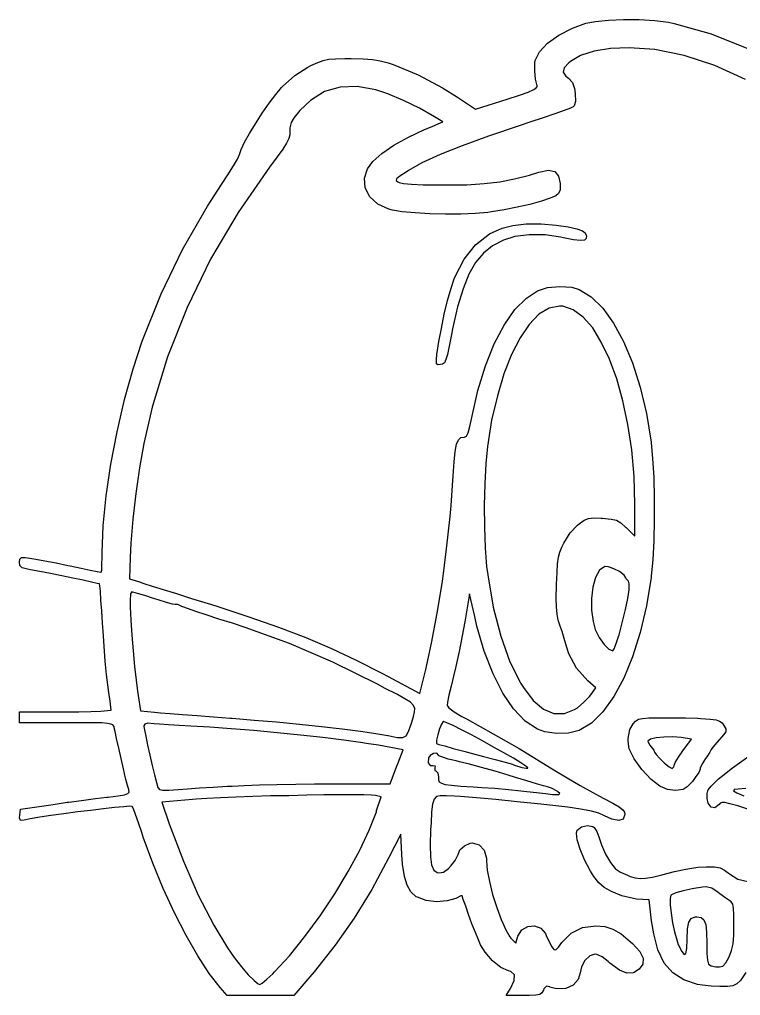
# Model space of a CAD drawing. Extents: x 79.4 to 120.6, y -134.6 to -65.4.
# Drawn here: x 108.302 to 111.055, y -134.365 to -130.637 of the extents above; entities that cross this region are included whole.
import ezdxf

# ---------------------------------------------------------------- set-up
doc = ezdxf.new("R2010")
doc.units = 0
doc.layers.add('BLACK', color=7, linetype='CONTINUOUS')

msp = doc.modelspace()

# ---------------------------------------------------------------- linework, layer by layer
at = {"layer": 'BLACK', "linetype": 'CONTINUOUS'}
for p, q in [((110.414, -130.67), (110.465, -130.651)), ((110.465, -130.651), (110.502, -130.644)), ((110.502, -130.644), (110.552, -130.639)), ((110.552, -130.639), (110.609, -130.637)), ((110.609, -130.637), (110.669, -130.637)), ((110.669, -130.637), (110.728, -130.641)), ((110.728, -130.641), (110.78, -130.647)), ((110.78, -130.647), (110.802, -130.652)), ((110.802, -130.652), (110.944, -130.692)), ((110.319, -130.727), (110.362, -130.697)), ((110.362, -130.697), (110.414, -130.67)), ((110.944, -130.692), (111.086, -130.749)), ((110.288, -130.76), (110.319, -130.727)), ((110.272, -130.794), (110.288, -130.76)), ((110.445, -130.775), (110.406, -130.797)), ((110.497, -130.758), (110.445, -130.775)), ((110.559, -130.748), (110.497, -130.758)), ((110.631, -130.745), (110.559, -130.748)), ((110.729, -130.752), (110.631, -130.745)), ((110.841, -130.775), (110.729, -130.752)), ((110.957, -130.813), (110.841, -130.775)), ((109.403, -130.819), (109.415, -130.813)), ((109.415, -130.813), (109.441, -130.801)), ((109.441, -130.801), (109.462, -130.793)), ((109.462, -130.793), (109.483, -130.789)), ((109.483, -130.789), (109.509, -130.787)), ((109.509, -130.787), (109.545, -130.786)), ((109.545, -130.786), (109.568, -130.786)), ((109.568, -130.786), (109.615, -130.787)), ((109.615, -130.787), (109.65, -130.79)), ((109.65, -130.79), (109.68, -130.795)), ((109.68, -130.795), (109.71, -130.803)), ((109.71, -130.803), (109.729, -130.809)), ((109.729, -130.809), (109.824, -130.848)), ((110.27, -130.803), (110.272, -130.794)), ((110.27, -130.833), (110.27, -130.803)), ((110.4, -130.803), (110.382, -130.822)), ((110.406, -130.797), (110.4, -130.803)), ((111.075, -130.866), (110.957, -130.813)), ((109.307, -130.893), (109.354, -130.851)), ((109.354, -130.851), (109.403, -130.819)), ((109.824, -130.848), (109.918, -130.898)), ((110.273, -130.865), (110.27, -130.833)), ((110.382, -130.822), (110.378, -130.838)), ((110.378, -130.838), (110.389, -130.853)), ((110.279, -130.89), (110.273, -130.865)), ((110.28, -130.891), (110.279, -130.89)), ((110.389, -130.853), (110.399, -130.861)), ((110.399, -130.861), (110.414, -130.878)), ((110.414, -130.878), (110.422, -130.901)), ((109.256, -130.957), (109.281, -130.923)), ((109.281, -130.923), (109.303, -130.897)), ((109.303, -130.897), (109.307, -130.893)), ((109.467, -130.912), (109.413, -130.946)), ((109.526, -130.895), (109.467, -130.912)), ((109.591, -130.893), (109.526, -130.895)), ((109.663, -130.906), (109.591, -130.893)), ((109.709, -130.921), (109.663, -130.906)), ((109.769, -130.946), (109.709, -130.921)), ((109.918, -130.898), (109.975, -130.934)), ((110.164, -130.941), (110.212, -130.926)), ((110.212, -130.926), (110.245, -130.914)), ((110.245, -130.914), (110.266, -130.904)), ((110.266, -130.904), (110.277, -130.897)), ((110.277, -130.897), (110.28, -130.891)), ((110.422, -130.901), (110.424, -130.92)), ((110.424, -130.92), (110.425, -130.95)), ((109.229, -130.995), (109.256, -130.957)), ((109.413, -130.946), (109.372, -130.985)), ((109.83, -130.976), (109.769, -130.946)), ((109.975, -130.934), (110.043, -130.98)), ((110.043, -130.98), (110.164, -130.941)), ((110.425, -130.95), (110.42, -130.967)), ((109.203, -131.035), (109.229, -130.995)), ((109.372, -130.985), (109.351, -131.011)), ((109.887, -131.009), (109.83, -130.976)), ((110.346, -130.997), (110.302, -131.012)), ((110.382, -130.984), (110.346, -130.997)), ((110.406, -130.975), (110.382, -130.984)), ((110.417, -130.97), (110.406, -130.975)), ((110.42, -130.967), (110.417, -130.97)), ((109.18, -131.073), (109.203, -131.035)), ((109.34, -131.031), (109.335, -131.051)), ((109.351, -131.011), (109.34, -131.031)), ((109.871, -131.048), (109.919, -131.028)), ((109.919, -131.028), (109.887, -131.009)), ((110.251, -131.029), (110.21, -131.043)), ((110.302, -131.012), (110.251, -131.029)), ((109.161, -131.106), (109.18, -131.073)), ((109.335, -131.062), (109.334, -131.077)), ((109.335, -131.051), (109.335, -131.062)), ((109.787, -131.086), (109.849, -131.057)), ((109.849, -131.057), (109.871, -131.048)), ((110.21, -131.043), (110.093, -131.082)), ((109.148, -131.133), (109.161, -131.106)), ((109.322, -131.109), (109.308, -131.132)), ((109.33, -131.092), (109.322, -131.109)), ((109.334, -131.077), (109.33, -131.092)), ((109.732, -131.117), (109.787, -131.086)), ((110.093, -131.082), (109.992, -131.119)), ((109.142, -131.152), (109.143, -131.149)), ((109.143, -131.149), (109.148, -131.133)), ((109.308, -131.132), (109.286, -131.162)), ((109.652, -131.179), (109.686, -131.149)), ((109.686, -131.149), (109.732, -131.117)), ((109.992, -131.119), (109.908, -131.153)), ((109.119, -131.196), (109.134, -131.17)), ((109.134, -131.17), (109.142, -131.152)), ((109.286, -131.162), (109.257, -131.201)), ((109.631, -131.207), (109.652, -131.179)), ((109.839, -131.185), (109.787, -131.214)), ((109.908, -131.153), (109.839, -131.185)), ((109.098, -131.23), (109.119, -131.196)), ((109.257, -131.201), (109.137, -131.374)), ((109.619, -131.243), (109.631, -131.207)), ((109.779, -131.22), (109.754, -131.236)), ((109.787, -131.214), (109.779, -131.22)), ((110.25, -131.231), (110.286, -131.22)), ((110.286, -131.22), (110.322, -131.213)), ((110.322, -131.213), (110.346, -131.218)), ((110.346, -131.218), (110.361, -131.235)), ((109.074, -131.267), (109.098, -131.23)), ((109.622, -131.28), (109.619, -131.243)), ((109.742, -131.246), (109.74, -131.252)), ((109.74, -131.252), (109.747, -131.257)), ((109.754, -131.236), (109.742, -131.246)), ((109.747, -131.257), (109.752, -131.26)), ((109.752, -131.26), (109.768, -131.263)), ((110.077, -131.264), (110.136, -131.257)), ((110.136, -131.257), (110.192, -131.246)), ((110.192, -131.246), (110.25, -131.231)), ((110.361, -131.235), (110.367, -131.263)), ((109.02, -131.35), (109.074, -131.267)), ((109.64, -131.314), (109.622, -131.28)), ((109.768, -131.263), (109.799, -131.266)), ((109.799, -131.266), (109.843, -131.268)), ((109.843, -131.268), (109.897, -131.269)), ((109.897, -131.269), (109.931, -131.269)), ((109.931, -131.269), (110.01, -131.268)), ((110.01, -131.268), (110.077, -131.264)), ((110.367, -131.287), (110.36, -131.301)), ((110.367, -131.263), (110.367, -131.287)), ((109.67, -131.342), (109.64, -131.314)), ((110.295, -131.331), (110.251, -131.343)), ((110.329, -131.32), (110.295, -131.331)), ((110.35, -131.31), (110.329, -131.32)), ((110.36, -131.301), (110.35, -131.31)), ((108.925, -131.515), (109.02, -131.35)), ((109.137, -131.374), (109.032, -131.553)), ((109.713, -131.362), (109.67, -131.342)), ((109.726, -131.365), (109.713, -131.362)), ((109.764, -131.371), (109.726, -131.365)), ((109.813, -131.376), (109.764, -131.371)), ((110.091, -131.374), (110.043, -131.378)), ((110.104, -131.372), (110.091, -131.374)), ((110.153, -131.364), (110.104, -131.372)), ((110.203, -131.354), (110.153, -131.364)), ((110.251, -131.343), (110.203, -131.354)), ((109.869, -131.379), (109.813, -131.376)), ((109.929, -131.38), (109.869, -131.379)), ((109.988, -131.38), (109.929, -131.38)), ((110.043, -131.378), (109.988, -131.38)), ((110.097, -131.456), (110.145, -131.434)), ((110.145, -131.434), (110.186, -131.424)), ((110.186, -131.424), (110.237, -131.418)), ((110.237, -131.418), (110.294, -131.418)), ((110.294, -131.418), (110.351, -131.422)), ((110.351, -131.422), (110.397, -131.429)), ((110.397, -131.429), (110.431, -131.437)), ((110.431, -131.437), (110.452, -131.444)), ((110.452, -131.444), (110.462, -131.452)), ((110.044, -131.498), (110.097, -131.456)), ((110.15, -131.48), (110.109, -131.502)), ((110.194, -131.466), (110.15, -131.48)), ((110.249, -131.459), (110.194, -131.466)), ((110.309, -131.46), (110.249, -131.459)), ((110.368, -131.468), (110.309, -131.46)), ((110.379, -131.471), (110.368, -131.468)), ((110.418, -131.478), (110.379, -131.471)), ((110.444, -131.481), (110.418, -131.478)), ((110.46, -131.48), (110.444, -131.481)), ((110.466, -131.474), (110.46, -131.48)), ((110.462, -131.452), (110.466, -131.461)), ((110.466, -131.461), (110.467, -131.463)), ((110.467, -131.463), (110.466, -131.474)), ((108.843, -131.685), (108.925, -131.515)), ((110, -131.553), (110.044, -131.498)), ((110.109, -131.502), (110.074, -131.53)), ((109.032, -131.553), (108.942, -131.737)), ((109.965, -131.621), (110, -131.553)), ((110.074, -131.53), (110.044, -131.565)), ((110.044, -131.565), (110.018, -131.61)), ((109.95, -131.663), (109.962, -131.627)), ((109.962, -131.627), (109.965, -131.621)), ((110.018, -131.61), (109.996, -131.666)), ((109.937, -131.71), (109.95, -131.663)), ((109.996, -131.666), (109.975, -131.735)), ((110.28, -131.674), (110.319, -131.661)), ((110.319, -131.661), (110.366, -131.657)), ((110.366, -131.657), (110.411, -131.66)), ((110.411, -131.66), (110.439, -131.668)), ((110.439, -131.668), (110.485, -131.696)), ((108.771, -131.865), (108.843, -131.685)), ((109.924, -131.763), (109.937, -131.71)), ((110.194, -131.745), (110.238, -131.701)), ((110.238, -131.701), (110.28, -131.674)), ((110.485, -131.696), (110.53, -131.74)), ((108.942, -131.737), (108.867, -131.925)), ((109.975, -131.735), (109.956, -131.818)), ((110.153, -131.804), (110.194, -131.745)), ((110.325, -131.74), (110.286, -131.763)), ((110.364, -131.732), (110.325, -131.74)), ((110.377, -131.732), (110.364, -131.732)), ((110.416, -131.746), (110.377, -131.732)), ((110.455, -131.774), (110.416, -131.746)), ((110.53, -131.74), (110.571, -131.797)), ((109.913, -131.817), (109.924, -131.763)), ((110.286, -131.763), (110.249, -131.802)), ((110.491, -131.815), (110.455, -131.774)), ((109.903, -131.867), (109.913, -131.817)), ((109.956, -131.818), (109.952, -131.84)), ((110.115, -131.876), (110.153, -131.804)), ((110.249, -131.802), (110.214, -131.853)), ((110.524, -131.869), (110.491, -131.815)), ((110.571, -131.797), (110.609, -131.867)), ((109.952, -131.84), (109.943, -131.885)), ((110.214, -131.853), (110.181, -131.916)), ((108.736, -131.971), (108.771, -131.865)), ((109.897, -131.909), (109.903, -131.867)), ((109.943, -131.885), (109.936, -131.916)), ((110.082, -131.96), (110.115, -131.876)), ((110.555, -131.935), (110.524, -131.869)), ((110.609, -131.867), (110.643, -131.949)), ((108.867, -131.925), (108.808, -132.118)), ((109.894, -131.939), (109.896, -131.913)), ((109.896, -131.913), (109.897, -131.909)), ((109.936, -131.916), (109.93, -131.936)), ((110.181, -131.916), (110.152, -131.991)), ((108.703, -132.089), (108.736, -131.971)), ((109.894, -131.952), (109.894, -131.939)), ((109.9, -131.956), (109.894, -131.952)), ((109.91, -131.955), (109.9, -131.956)), ((109.918, -131.953), (109.91, -131.955)), ((109.925, -131.948), (109.918, -131.953)), ((109.93, -131.936), (109.925, -131.948)), ((110.053, -132.054), (110.082, -131.96)), ((110.583, -132.01), (110.555, -131.935)), ((110.643, -131.949), (110.672, -132.041)), ((110.152, -131.991), (110.127, -132.075)), ((110.606, -132.093), (110.583, -132.01)), ((110.672, -132.041), (110.696, -132.142)), ((110.029, -132.157), (110.053, -132.054)), ((110.127, -132.075), (110.105, -132.168)), ((108.675, -132.212), (108.703, -132.089)), ((108.808, -132.118), (108.777, -132.257)), ((110.625, -132.184), (110.606, -132.093)), ((110.022, -132.192), (110.029, -132.157)), ((110.696, -132.142), (110.714, -132.251)), ((110.015, -132.216), (110.022, -132.192)), ((110.105, -132.168), (110.089, -132.268)), ((110.64, -132.281), (110.625, -132.184)), ((108.651, -132.336), (108.675, -132.212)), ((109.988, -132.234), (110.001, -132.232)), ((110.001, -132.232), (110.009, -132.228)), ((110.001, -132.232), (110.001, -132.232)), ((110.009, -132.228), (110.015, -132.216)), ((108.777, -132.257), (108.76, -132.349)), ((109.966, -132.287), (109.971, -132.259)), ((109.971, -132.259), (109.979, -132.243)), ((109.979, -132.243), (109.988, -132.234)), ((110.089, -132.268), (110.083, -132.333)), ((110.714, -132.251), (110.714, -132.254)), ((110.714, -132.254), (110.72, -132.314)), ((109.962, -132.326), (109.966, -132.287)), ((110.649, -132.383), (110.64, -132.281)), ((108.633, -132.457), (108.651, -132.336)), ((109.958, -132.38), (109.962, -132.326)), ((110.083, -132.333), (110.079, -132.41)), ((110.72, -132.314), (110.724, -132.386)), ((108.76, -132.349), (108.746, -132.447)), ((109.956, -132.417), (109.958, -132.38)), ((109.95, -132.493), (109.956, -132.417)), ((110.079, -132.41), (110.077, -132.493)), ((110.652, -132.488), (110.649, -132.383)), ((110.724, -132.386), (110.726, -132.466)), ((108.746, -132.447), (108.735, -132.545)), ((108.622, -132.571), (108.633, -132.457)), ((109.947, -132.535), (109.95, -132.493)), ((110.077, -132.493), (110.078, -132.576)), ((110.652, -132.61), (110.652, -132.488)), ((110.726, -132.466), (110.726, -132.548)), ((108.735, -132.545), (108.727, -132.637)), ((109.933, -132.659), (109.947, -132.535)), ((110.433, -132.568), (110.439, -132.564)), ((110.439, -132.564), (110.458, -132.55)), ((110.458, -132.55), (110.475, -132.543)), ((110.475, -132.543), (110.495, -132.541)), ((110.495, -132.541), (110.524, -132.542)), ((110.524, -132.542), (110.529, -132.542)), ((110.529, -132.542), (110.561, -132.545)), ((110.561, -132.545), (110.582, -132.55)), ((110.582, -132.55), (110.599, -132.56)), ((110.599, -132.56), (110.618, -132.577)), ((110.726, -132.548), (110.724, -132.627)), ((108.618, -132.674), (108.622, -132.571)), ((110.078, -132.576), (110.08, -132.655)), ((110.381, -132.637), (110.405, -132.598)), ((110.405, -132.598), (110.433, -132.568)), ((110.618, -132.577), (110.619, -132.578)), ((110.619, -132.578), (110.652, -132.61)), ((108.727, -132.637), (108.725, -132.692)), ((110.373, -132.652), (110.381, -132.637)), ((110.724, -132.627), (110.721, -132.701)), ((108.618, -132.69), (108.618, -132.674)), ((109.917, -132.784), (109.933, -132.659)), ((110.08, -132.655), (110.086, -132.726)), ((110.36, -132.691), (110.365, -132.671)), ((110.365, -132.671), (110.373, -132.652)), ((108.302, -132.71), (108.303, -132.698)), ((108.303, -132.722), (108.302, -132.71)), ((108.303, -132.698), (108.309, -132.692)), ((108.309, -132.692), (108.324, -132.692)), ((108.324, -132.692), (108.341, -132.695)), ((108.341, -132.695), (108.364, -132.698)), ((108.364, -132.698), (108.399, -132.705)), ((108.399, -132.705), (108.442, -132.713)), ((108.442, -132.713), (108.487, -132.723)), ((108.617, -132.72), (108.618, -132.69)), ((108.725, -132.692), (108.722, -132.773)), ((110.355, -132.749), (110.357, -132.716)), ((110.357, -132.716), (110.36, -132.691)), ((110.721, -132.701), (110.715, -132.762)), ((108.312, -132.731), (108.303, -132.722)), ((108.333, -132.736), (108.312, -132.731)), ((108.344, -132.739), (108.333, -132.736)), ((108.379, -132.745), (108.344, -132.739)), ((108.42, -132.753), (108.379, -132.745)), ((108.464, -132.762), (108.42, -132.753)), ((108.487, -132.723), (108.495, -132.724)), ((108.495, -132.724), (108.537, -132.733)), ((108.537, -132.733), (108.572, -132.74)), ((108.572, -132.74), (108.599, -132.745)), ((108.599, -132.745), (108.613, -132.748)), ((108.613, -132.748), (108.614, -132.748)), ((108.614, -132.748), (108.616, -132.741)), ((108.616, -132.741), (108.617, -132.72)), ((110.086, -132.726), (110.09, -132.758)), ((110.353, -132.795), (110.355, -132.749)), ((110.517, -132.741), (110.502, -132.768)), ((110.537, -132.727), (110.517, -132.741)), ((110.551, -132.728), (110.537, -132.727)), ((110.572, -132.735), (110.551, -132.728)), ((110.594, -132.746), (110.572, -132.735)), ((110.611, -132.759), (110.594, -132.746)), ((108.506, -132.771), (108.464, -132.762)), ((108.545, -132.779), (108.506, -132.771)), ((108.577, -132.786), (108.545, -132.779)), ((108.599, -132.791), (108.577, -132.786)), ((108.608, -132.793), (108.599, -132.791)), ((108.722, -132.773), (108.76, -132.785)), ((108.76, -132.785), (108.777, -132.791)), ((108.777, -132.791), (108.808, -132.801)), ((109.897, -132.905), (109.917, -132.784)), ((110.09, -132.758), (110.111, -132.882)), ((110.502, -132.768), (110.491, -132.805)), ((110.618, -132.77), (110.611, -132.759)), ((110.619, -132.774), (110.618, -132.77)), ((110.628, -132.783), (110.619, -132.774)), ((110.631, -132.792), (110.628, -132.783)), ((110.714, -132.768), (110.696, -132.877)), ((110.715, -132.762), (110.714, -132.768)), ((108.609, -132.8), (108.608, -132.793)), ((108.611, -132.821), (108.609, -132.8)), ((108.613, -132.854), (108.611, -132.821)), ((108.731, -132.823), (108.726, -132.831)), ((108.735, -132.824), (108.731, -132.823)), ((108.753, -132.829), (108.735, -132.824)), ((108.808, -132.801), (108.85, -132.814)), ((108.85, -132.814), (108.901, -132.83)), ((110.352, -132.846), (110.353, -132.799)), ((110.353, -132.799), (110.353, -132.795)), ((110.491, -132.805), (110.486, -132.848)), ((110.625, -132.848), (110.63, -132.815)), ((110.63, -132.815), (110.631, -132.792)), ((108.613, -132.856), (108.613, -132.854)), ((108.616, -132.896), (108.613, -132.856)), ((108.726, -132.831), (108.724, -132.856)), ((108.724, -132.856), (108.724, -132.88)), ((108.781, -132.837), (108.753, -132.829)), ((108.814, -132.848), (108.781, -132.837)), ((108.832, -132.854), (108.814, -132.848)), ((108.863, -132.864), (108.832, -132.854)), ((108.886, -132.87), (108.863, -132.864)), ((108.901, -132.83), (108.959, -132.848)), ((108.959, -132.848), (109.022, -132.868)), ((110.021, -132.831), (110.003, -132.938)), ((110.041, -132.917), (110.021, -132.831)), ((110.352, -132.848), (110.352, -132.846)), ((110.353, -132.881), (110.352, -132.848)), ((110.486, -132.848), (110.486, -132.893)), ((110.616, -132.89), (110.625, -132.848)), ((108.619, -132.943), (108.616, -132.896)), ((108.724, -132.88), (108.727, -132.931)), ((108.897, -132.872), (108.886, -132.87)), ((108.906, -132.872), (108.897, -132.872)), ((108.922, -132.879), (108.906, -132.872)), ((108.926, -132.88), (108.922, -132.879)), ((108.944, -132.887), (108.926, -132.88)), ((108.975, -132.898), (108.944, -132.887)), ((109.015, -132.911), (108.975, -132.898)), ((109.022, -132.868), (109.052, -132.877)), ((109.052, -132.877), (109.178, -132.918)), ((110.111, -132.882), (110.14, -132.993)), ((110.355, -132.908), (110.353, -132.881)), ((110.486, -132.893), (110.493, -132.937)), ((110.605, -132.937), (110.616, -132.89)), ((110.696, -132.877), (110.672, -132.978)), ((108.727, -132.931), (108.731, -132.989)), ((109.063, -132.927), (109.015, -132.911)), ((109.115, -132.943), (109.063, -132.927)), ((109.178, -132.918), (109.291, -132.958)), ((109.876, -133.019), (109.897, -132.905)), ((110.003, -132.938), (109.993, -132.991)), ((110.049, -132.954), (110.041, -132.917)), ((110.359, -132.931), (110.355, -132.908)), ((110.367, -132.954), (110.359, -132.931)), ((110.493, -132.937), (110.501, -132.967)), ((110.592, -132.988), (110.605, -132.937)), ((108.621, -132.973), (108.619, -132.943)), ((108.625, -133.031), (108.621, -132.973)), ((109.164, -132.959), (109.115, -132.943)), ((109.333, -133.02), (109.164, -132.959)), ((109.291, -132.958), (109.395, -132.998)), ((110.077, -133.05), (110.049, -132.954)), ((110.374, -132.975), (110.367, -132.954)), ((110.385, -133.01), (110.374, -132.975)), ((110.501, -132.967), (110.516, -132.998)), ((108.731, -132.989), (108.736, -133.049)), ((109.395, -132.998), (109.493, -133.039)), ((109.993, -132.991), (109.981, -133.051)), ((110.14, -132.993), (110.175, -133.09)), ((110.393, -133.039), (110.385, -133.01)), ((110.516, -132.998), (110.535, -133.024)), ((110.581, -133.021), (110.59, -132.994)), ((110.59, -132.994), (110.592, -132.988)), ((110.672, -132.978), (110.643, -133.071)), ((108.629, -133.088), (108.625, -133.031)), ((108.736, -133.049), (108.741, -133.108)), ((109.499, -133.092), (109.333, -133.02)), ((109.493, -133.039), (109.588, -133.084)), ((109.854, -133.12), (109.876, -133.019)), ((109.981, -133.051), (109.968, -133.108)), ((110.111, -133.136), (110.077, -133.05)), ((110.4, -133.06), (110.393, -133.039)), ((110.535, -133.024), (110.553, -133.042)), ((110.553, -133.042), (110.568, -133.048)), ((110.568, -133.048), (110.573, -133.041)), ((110.573, -133.041), (110.581, -133.021)), ((108.634, -133.139), (108.629, -133.088)), ((109.588, -133.084), (109.686, -133.134)), ((110.429, -133.115), (110.4, -133.06)), ((110.643, -133.071), (110.61, -133.153)), ((108.741, -133.108), (108.747, -133.16)), ((109.669, -133.176), (109.499, -133.092)), ((109.831, -133.212), (109.854, -133.12)), ((109.968, -133.108), (109.96, -133.145)), ((110.175, -133.09), (110.217, -133.173)), ((110.472, -133.163), (110.429, -133.115)), ((108.639, -133.179), (108.634, -133.139)), ((108.747, -133.16), (108.752, -133.202)), ((109.686, -133.134), (109.71, -133.147)), ((109.71, -133.147), (109.831, -133.212)), ((109.96, -133.145), (109.95, -133.184)), ((110.148, -133.21), (110.111, -133.136)), ((110.503, -133.19), (110.472, -133.163)), ((110.61, -133.153), (110.572, -133.223)), ((108.643, -133.208), (108.639, -133.179)), ((109.699, -133.192), (109.669, -133.176)), ((109.743, -133.214), (109.699, -133.192)), ((109.95, -133.184), (109.942, -133.218)), ((110.217, -133.173), (110.227, -133.189)), ((110.227, -133.189), (110.264, -133.238)), ((110.484, -133.216), (110.503, -133.19)), ((108.648, -133.241), (108.643, -133.208)), ((108.752, -133.202), (108.755, -133.219)), ((108.755, -133.219), (108.764, -133.278)), ((109.774, -133.232), (109.743, -133.214)), ((109.795, -133.245), (109.774, -133.232)), ((109.942, -133.218), (109.937, -133.244)), ((110.189, -133.27), (110.148, -133.21)), ((110.264, -133.238), (110.303, -133.271)), ((110.457, -133.245), (110.479, -133.223)), ((110.479, -133.223), (110.484, -133.216)), ((110.572, -133.223), (110.53, -133.281)), ((108.638, -133.277), (108.651, -133.275)), ((108.651, -133.264), (108.648, -133.241)), ((108.652, -133.275), (108.651, -133.264)), ((108.651, -133.275), (108.652, -133.275)), ((109.807, -133.257), (109.795, -133.245)), ((109.812, -133.269), (109.807, -133.257)), ((109.811, -133.282), (109.812, -133.269)), ((109.937, -133.244), (109.935, -133.257)), ((109.935, -133.257), (109.935, -133.257)), ((109.935, -133.257), (109.942, -133.266)), ((109.942, -133.266), (109.962, -133.281)), ((110.233, -133.317), (110.189, -133.27)), ((110.303, -133.271), (110.343, -133.288)), ((110.383, -133.288), (110.422, -133.273)), ((110.422, -133.273), (110.433, -133.266)), ((110.433, -133.266), (110.457, -133.245)), ((108.302, -133.323), (108.302, -133.282)), ((108.302, -133.282), (108.477, -133.282)), ((108.477, -133.282), (108.529, -133.281)), ((108.529, -133.281), (108.574, -133.28)), ((108.574, -133.28), (108.612, -133.279)), ((108.612, -133.279), (108.638, -133.277)), ((108.764, -133.278), (108.818, -133.283)), ((108.818, -133.283), (108.841, -133.285)), ((108.841, -133.285), (108.877, -133.288)), ((108.877, -133.288), (108.925, -133.292)), ((108.925, -133.292), (108.981, -133.296)), ((108.981, -133.296), (109.043, -133.301)), ((109.043, -133.301), (109.107, -133.306)), ((109.107, -133.306), (109.114, -133.306)), ((109.114, -133.306), (109.198, -133.313)), ((109.198, -133.313), (109.284, -133.32)), ((109.8, -133.321), (109.807, -133.299)), ((109.807, -133.299), (109.811, -133.282)), ((109.962, -133.281), (109.991, -133.299)), ((109.991, -133.299), (110.012, -133.31)), ((110.012, -133.31), (110.21, -133.422)), ((110.343, -133.288), (110.383, -133.288)), ((110.53, -133.281), (110.486, -133.325)), ((110.655, -133.317), (110.666, -133.31)), ((110.666, -133.31), (110.681, -133.307)), ((110.681, -133.307), (110.705, -133.305)), ((110.705, -133.305), (110.741, -133.304)), ((110.741, -133.304), (110.748, -133.304)), ((110.748, -133.304), (110.795, -133.304)), ((110.795, -133.304), (110.846, -133.305)), ((110.846, -133.305), (110.893, -133.306)), ((110.893, -133.306), (110.904, -133.307)), ((110.904, -133.307), (110.94, -133.309)), ((110.94, -133.309), (110.963, -133.312)), ((110.963, -133.312), (110.976, -133.317)), ((108.482, -133.323), (108.302, -133.323)), ((108.541, -133.323), (108.482, -133.323)), ((108.585, -133.324), (108.541, -133.323)), ((108.616, -133.324), (108.585, -133.324)), ((108.638, -133.326), (108.616, -133.324)), ((108.651, -133.328), (108.638, -133.326)), ((108.659, -133.331), (108.651, -133.328)), ((108.662, -133.336), (108.659, -133.331)), ((108.663, -133.338), (108.662, -133.336)), ((108.664, -133.342), (108.663, -133.338)), ((108.667, -133.357), (108.664, -133.342)), ((108.78, -133.328), (108.777, -133.335)), ((108.777, -133.335), (108.777, -133.338)), ((108.777, -133.338), (108.779, -133.35)), ((108.779, -133.35), (108.784, -133.375)), ((108.792, -133.325), (108.78, -133.328)), ((108.816, -133.327), (108.792, -133.325)), ((108.836, -133.329), (108.816, -133.327)), ((108.871, -133.331), (108.836, -133.329)), ((108.912, -133.334), (108.871, -133.331)), ((108.956, -133.336), (108.912, -133.334)), ((109.029, -133.34), (108.956, -133.336)), ((109.11, -133.346), (109.029, -133.34)), ((109.197, -133.353), (109.11, -133.346)), ((109.284, -133.32), (109.371, -133.328)), ((109.371, -133.328), (109.455, -133.337)), ((109.455, -133.337), (109.534, -133.346)), ((109.534, -133.346), (109.604, -133.356)), ((109.788, -133.357), (109.798, -133.328)), ((109.798, -133.328), (109.8, -133.321)), ((109.906, -133.347), (109.899, -133.37)), ((109.913, -133.328), (109.906, -133.347)), ((109.92, -133.318), (109.913, -133.328)), ((109.921, -133.318), (109.92, -133.318)), ((109.934, -133.323), (109.921, -133.318)), ((109.958, -133.334), (109.934, -133.323)), ((109.99, -133.35), (109.958, -133.334)), ((110.028, -133.37), (109.99, -133.35)), ((110.28, -133.348), (110.233, -133.317)), ((110.308, -133.358), (110.28, -133.348)), ((110.486, -133.325), (110.44, -133.353)), ((110.626, -133.384), (110.633, -133.349)), ((110.633, -133.349), (110.646, -133.327)), ((110.646, -133.327), (110.655, -133.317)), ((110.976, -133.317), (110.985, -133.324)), ((110.985, -133.324), (110.992, -133.334)), ((110.992, -133.334), (110.999, -133.347)), ((110.999, -133.347), (110.999, -133.358)), ((108.673, -133.384), (108.667, -133.357)), ((108.681, -133.42), (108.673, -133.384)), ((108.784, -133.375), (108.791, -133.409)), ((109.286, -133.362), (109.197, -133.353)), ((109.375, -133.371), (109.286, -133.362)), ((109.461, -133.38), (109.375, -133.371)), ((109.541, -133.39), (109.461, -133.38)), ((109.604, -133.356), (109.663, -133.364)), ((109.663, -133.364), (109.709, -133.372)), ((109.709, -133.372), (109.71, -133.372)), ((109.71, -133.372), (109.744, -133.379)), ((109.744, -133.379), (109.766, -133.38)), ((109.766, -133.38), (109.779, -133.373)), ((109.779, -133.373), (109.788, -133.357)), ((109.899, -133.37), (109.895, -133.39)), ((110.07, -133.392), (110.028, -133.37)), ((110.353, -133.364), (110.308, -133.358)), ((110.399, -133.363), (110.353, -133.364)), ((110.439, -133.353), (110.399, -133.363)), ((110.44, -133.353), (110.439, -133.353)), ((110.627, -133.394), (110.626, -133.384)), ((110.712, -133.386), (110.702, -133.393)), ((110.734, -133.381), (110.712, -133.386)), ((110.763, -133.378), (110.734, -133.381)), ((110.796, -133.377), (110.763, -133.378)), ((110.829, -133.38), (110.796, -133.377)), ((110.869, -133.386), (110.829, -133.38)), ((110.835, -133.431), (110.869, -133.386)), ((110.991, -133.37), (110.974, -133.388)), ((110.999, -133.358), (110.991, -133.37)), ((108.69, -133.46), (108.681, -133.42)), ((108.791, -133.409), (108.8, -133.447)), ((109.613, -133.4), (109.541, -133.39)), ((109.626, -133.402), (109.613, -133.4)), ((109.673, -133.409), (109.626, -133.402)), ((109.72, -133.418), (109.673, -133.409)), ((109.767, -133.427), (109.72, -133.418)), ((109.895, -133.39), (109.894, -133.402)), ((109.894, -133.402), (109.895, -133.402)), ((109.895, -133.402), (109.903, -133.406)), ((109.903, -133.406), (109.926, -133.412)), ((109.926, -133.412), (109.958, -133.421)), ((109.958, -133.421), (109.999, -133.432)), ((110.112, -133.416), (110.07, -133.392)), ((110.152, -133.438), (110.112, -133.416)), ((110.21, -133.422), (110.347, -133.506)), ((110.631, -133.423), (110.627, -133.394)), ((110.649, -133.461), (110.631, -133.423)), ((110.702, -133.393), (110.702, -133.394)), ((110.702, -133.394), (110.708, -133.408)), ((110.708, -133.408), (110.714, -133.415)), ((110.714, -133.415), (110.725, -133.428)), ((110.946, -133.421), (110.943, -133.426)), ((110.957, -133.407), (110.946, -133.421)), ((110.974, -133.388), (110.957, -133.407)), ((108.699, -133.499), (108.69, -133.46)), ((108.8, -133.447), (108.809, -133.486)), ((109.748, -133.476), (109.767, -133.427)), ((109.864, -133.457), (109.863, -133.476)), ((109.87, -133.448), (109.864, -133.457)), ((109.883, -133.441), (109.87, -133.448)), ((109.896, -133.44), (109.883, -133.441)), ((109.902, -133.447), (109.896, -133.44)), ((109.903, -133.449), (109.902, -133.447)), ((109.915, -133.454), (109.903, -133.449)), ((109.939, -133.462), (109.915, -133.454)), ((109.97, -133.469), (109.939, -133.462)), ((109.999, -133.432), (110.027, -133.439)), ((110.027, -133.439), (110.074, -133.452)), ((110.074, -133.452), (110.119, -133.464)), ((110.188, -133.459), (110.152, -133.438)), ((110.217, -133.476), (110.188, -133.459)), ((110.679, -133.502), (110.649, -133.461)), ((110.725, -133.428), (110.727, -133.435)), ((110.727, -133.435), (110.733, -133.445)), ((110.733, -133.445), (110.747, -133.46)), ((110.747, -133.46), (110.765, -133.477)), ((110.806, -133.475), (110.819, -133.455)), ((110.819, -133.455), (110.835, -133.431)), ((110.922, -133.46), (110.909, -133.48)), ((110.927, -133.454), (110.922, -133.46)), ((110.939, -133.436), (110.927, -133.454)), ((110.943, -133.426), (110.939, -133.436)), ((111.025, -133.495), (111.087, -133.451)), ((108.707, -133.535), (108.699, -133.499)), ((108.809, -133.486), (108.818, -133.522)), ((109.717, -133.557), (109.742, -133.492)), ((109.742, -133.492), (109.748, -133.476)), ((109.863, -133.476), (109.87, -133.487)), ((109.87, -133.487), (109.881, -133.487)), ((109.881, -133.487), (109.889, -133.488)), ((109.889, -133.488), (109.888, -133.495)), ((109.888, -133.495), (109.888, -133.505)), ((109.982, -133.472), (109.97, -133.469)), ((110.02, -133.481), (109.982, -133.472)), ((110.067, -133.494), (110.02, -133.481)), ((110.118, -133.508), (110.067, -133.494)), ((110.119, -133.464), (110.157, -133.474)), ((110.157, -133.474), (110.185, -133.482)), ((110.185, -133.482), (110.193, -133.485)), ((110.193, -133.485), (110.221, -133.494)), ((110.236, -133.489), (110.217, -133.476)), ((110.221, -133.494), (110.237, -133.497)), ((110.243, -133.495), (110.236, -133.489)), ((110.237, -133.497), (110.243, -133.497)), ((110.243, -133.497), (110.243, -133.495)), ((110.765, -133.477), (110.783, -133.491)), ((110.783, -133.491), (110.795, -133.498)), ((110.795, -133.498), (110.801, -133.492)), ((110.795, -133.498), (110.795, -133.498)), ((110.801, -133.492), (110.802, -133.487)), ((110.802, -133.487), (110.806, -133.475)), ((110.909, -133.48), (110.902, -133.497)), ((110.902, -133.497), (110.902, -133.5)), ((110.988, -133.525), (111.025, -133.495)), ((108.714, -133.563), (108.707, -133.535)), ((108.818, -133.522), (108.825, -133.552)), ((109.888, -133.505), (109.892, -133.507)), ((109.892, -133.507), (109.899, -133.514)), ((109.899, -133.514), (109.902, -133.531)), ((109.902, -133.531), (109.902, -133.541)), ((110.168, -133.523), (110.118, -133.508)), ((110.196, -133.532), (110.168, -133.523)), ((110.239, -133.545), (110.196, -133.532)), ((110.347, -133.506), (110.393, -133.534)), ((110.393, -133.534), (110.443, -133.563)), ((110.714, -133.54), (110.679, -133.502)), ((110.883, -133.532), (110.872, -133.547)), ((110.897, -133.513), (110.883, -133.532)), ((110.902, -133.5), (110.897, -133.513)), ((110.972, -133.538), (110.988, -133.525)), ((108.719, -133.578), (108.714, -133.563)), ((108.825, -133.552), (108.83, -133.57)), ((108.83, -133.57), (108.831, -133.572)), ((108.831, -133.572), (108.836, -133.578)), ((108.943, -133.576), (108.989, -133.572)), ((108.989, -133.572), (109.042, -133.569)), ((109.042, -133.569), (109.096, -133.566)), ((109.096, -133.566), (109.114, -133.565)), ((109.114, -133.565), (109.16, -133.563)), ((109.16, -133.563), (109.218, -133.561)), ((109.218, -133.561), (109.285, -133.559)), ((109.285, -133.559), (109.357, -133.558)), ((109.357, -133.558), (109.429, -133.557)), ((109.429, -133.557), (109.482, -133.557)), ((109.482, -133.557), (109.717, -133.557)), ((109.902, -133.541), (109.905, -133.549)), ((109.905, -133.549), (109.913, -133.554)), ((109.913, -133.554), (109.928, -133.559)), ((109.928, -133.559), (109.952, -133.562)), ((109.952, -133.562), (109.987, -133.565)), ((109.987, -133.565), (110.035, -133.568)), ((110.035, -133.568), (110.068, -133.57)), ((110.068, -133.57), (110.117, -133.573)), ((110.117, -133.573), (110.169, -133.578)), ((110.276, -133.556), (110.239, -133.545)), ((110.303, -133.564), (110.276, -133.556)), ((110.318, -133.568), (110.303, -133.564)), ((110.334, -133.573), (110.318, -133.568)), ((110.356, -133.585), (110.334, -133.573)), ((110.443, -133.563), (110.491, -133.59)), ((110.747, -133.566), (110.714, -133.54)), ((110.75, -133.567), (110.747, -133.566)), ((110.777, -133.578), (110.75, -133.567)), ((110.852, -133.568), (110.836, -133.578)), ((110.872, -133.547), (110.852, -133.568)), ((110.932, -133.58), (110.943, -133.566)), ((110.943, -133.566), (110.963, -133.546)), ((110.963, -133.546), (110.972, -133.538)), ((108.592, -133.613), (108.635, -133.607)), ((108.635, -133.607), (108.641, -133.607)), ((108.641, -133.607), (108.679, -133.602)), ((108.679, -133.602), (108.703, -133.598)), ((108.703, -133.598), (108.716, -133.594)), ((108.716, -133.594), (108.721, -133.589)), ((108.72, -133.582), (108.719, -133.578)), ((108.721, -133.589), (108.72, -133.582)), ((108.836, -133.578), (108.849, -133.581)), ((108.849, -133.581), (108.872, -133.581)), ((108.872, -133.581), (108.908, -133.578)), ((108.908, -133.578), (108.943, -133.576)), ((109.069, -133.61), (109.018, -133.612)), ((109.128, -133.607), (109.069, -133.61)), ((109.193, -133.605), (109.128, -133.607)), ((109.261, -133.603), (109.193, -133.605)), ((109.33, -133.602), (109.261, -133.603)), ((109.399, -133.6), (109.33, -133.602)), ((109.464, -133.599), (109.399, -133.6)), ((109.523, -133.599), (109.464, -133.599)), ((109.575, -133.598), (109.523, -133.599)), ((109.617, -133.599), (109.575, -133.598)), ((109.646, -133.6), (109.617, -133.599)), ((109.662, -133.601), (109.646, -133.6)), ((109.683, -133.606), (109.662, -133.601)), ((109.666, -133.659), (109.683, -133.606)), ((109.894, -133.605), (109.885, -133.615)), ((109.909, -133.602), (109.894, -133.605)), ((109.932, -133.602), (109.909, -133.602)), ((109.963, -133.604), (109.932, -133.602)), ((109.986, -133.605), (109.963, -133.604)), ((110.047, -133.61), (109.986, -133.605)), ((110.121, -133.616), (110.047, -133.61)), ((110.169, -133.578), (110.216, -133.583)), ((110.216, -133.583), (110.239, -133.586)), ((110.239, -133.586), (110.277, -133.59)), ((110.277, -133.59), (110.311, -133.594)), ((110.311, -133.594), (110.337, -133.597)), ((110.337, -133.597), (110.343, -133.597)), ((110.343, -133.597), (110.362, -133.597)), ((110.358, -133.587), (110.356, -133.585)), ((110.366, -133.594), (110.358, -133.587)), ((110.362, -133.597), (110.366, -133.594)), ((110.491, -133.59), (110.531, -133.611)), ((110.531, -133.611), (110.568, -133.63)), ((110.807, -133.582), (110.777, -133.578)), ((110.817, -133.581), (110.807, -133.582)), ((110.836, -133.578), (110.817, -133.581)), ((110.928, -133.594), (110.931, -133.583)), ((110.928, -133.612), (110.928, -133.594)), ((110.931, -133.583), (110.932, -133.58)), ((111.031, -133.579), (111.029, -133.583)), ((111.029, -133.583), (111.042, -133.591)), ((111.032, -133.578), (111.031, -133.579)), ((111.047, -133.577), (111.032, -133.578)), ((111.042, -133.591), (111.068, -133.602)), ((111.076, -133.575), (111.047, -133.577)), ((108.306, -133.653), (108.431, -133.635)), ((108.431, -133.635), (108.484, -133.627)), ((108.484, -133.627), (108.49, -133.626)), ((108.49, -133.626), (108.539, -133.62)), ((108.539, -133.62), (108.592, -133.613)), ((108.665, -133.647), (108.623, -133.652)), ((108.7, -133.644), (108.665, -133.647)), ((108.723, -133.642), (108.7, -133.644)), ((108.732, -133.643), (108.723, -133.642)), ((108.737, -133.652), (108.732, -133.643)), ((108.732, -133.643), (108.732, -133.643)), ((108.963, -133.616), (108.845, -133.626)), ((108.845, -133.626), (108.874, -133.709)), ((108.977, -133.615), (108.963, -133.616)), ((109.018, -133.612), (108.977, -133.615)), ((109.879, -133.634), (109.876, -133.664)), ((109.885, -133.615), (109.879, -133.634)), ((110.203, -133.625), (110.121, -133.616)), ((110.293, -133.634), (110.203, -133.625)), ((110.385, -133.645), (110.293, -133.634)), ((110.405, -133.647), (110.385, -133.645)), ((110.452, -133.654), (110.405, -133.647)), ((110.568, -133.63), (110.592, -133.645)), ((110.592, -133.645), (110.606, -133.656)), ((110.932, -133.63), (110.928, -133.612)), ((110.943, -133.646), (110.932, -133.63)), ((110.958, -133.648), (110.943, -133.646)), ((110.974, -133.636), (110.958, -133.648)), ((110.978, -133.631), (110.974, -133.636)), ((110.985, -133.628), (110.978, -133.631)), ((110.996, -133.628), (110.985, -133.628)), ((111.015, -133.633), (110.996, -133.628)), ((111.045, -133.641), (111.015, -133.633)), ((111.087, -133.655), (111.045, -133.641)), ((108.302, -133.687), (108.303, -133.676)), ((108.303, -133.676), (108.306, -133.653)), ((108.379, -133.684), (108.343, -133.69)), ((108.422, -133.678), (108.379, -133.684)), ((108.471, -133.671), (108.422, -133.678)), ((108.523, -133.664), (108.471, -133.671)), ((108.574, -133.658), (108.523, -133.664)), ((108.623, -133.652), (108.574, -133.658)), ((108.745, -133.674), (108.737, -133.652)), ((108.756, -133.705), (108.745, -133.674)), ((109.638, -133.733), (109.665, -133.663)), ((109.665, -133.663), (109.666, -133.659)), ((109.876, -133.664), (109.874, -133.706)), ((110.487, -133.661), (110.452, -133.654)), ((110.514, -133.669), (110.487, -133.661)), ((110.536, -133.679), (110.514, -133.669)), ((110.564, -133.692), (110.536, -133.679)), ((110.606, -133.656), (110.613, -133.665)), ((110.614, -133.674), (110.608, -133.691)), ((110.613, -133.665), (110.614, -133.674)), ((108.306, -133.696), (108.302, -133.687)), ((108.32, -133.695), (108.306, -133.696)), ((108.343, -133.69), (108.32, -133.695)), ((108.769, -133.743), (108.756, -133.705)), ((108.874, -133.709), (108.928, -133.852)), ((109.874, -133.706), (109.872, -133.732)), ((110.432, -133.733), (110.448, -133.721)), ((110.448, -133.721), (110.471, -133.716)), ((110.471, -133.716), (110.492, -133.72)), ((110.492, -133.72), (110.497, -133.723)), ((110.497, -133.723), (110.507, -133.738)), ((110.591, -133.697), (110.564, -133.692)), ((110.608, -133.691), (110.591, -133.697)), ((108.774, -133.76), (108.769, -133.743)), ((108.811, -133.859), (108.774, -133.76)), ((109.602, -133.81), (109.638, -133.733)), ((109.758, -133.749), (109.713, -133.838)), ((109.762, -133.826), (109.758, -133.749)), ((109.872, -133.732), (109.87, -133.791)), ((110.429, -133.745), (110.432, -133.733)), ((110.432, -133.771), (110.429, -133.745)), ((110.507, -133.738), (110.515, -133.759)), ((110.515, -133.759), (110.525, -133.79)), ((109.87, -133.791), (109.871, -133.835)), ((109.984, -133.809), (110.001, -133.793)), ((110.001, -133.793), (110.023, -133.783)), ((110.023, -133.783), (110.031, -133.782)), ((110.031, -133.782), (110.057, -133.789)), ((110.057, -133.789), (110.076, -133.81)), ((110.443, -133.806), (110.432, -133.771)), ((110.525, -133.79), (110.54, -133.825)), ((109.557, -133.892), (109.602, -133.81)), ((109.765, -133.863), (109.762, -133.826)), ((109.871, -133.835), (109.876, -133.866)), ((109.966, -133.849), (109.975, -133.832)), ((109.975, -133.832), (109.977, -133.827)), ((109.977, -133.827), (109.984, -133.809)), ((110.076, -133.81), (110.085, -133.841)), ((110.46, -133.847), (110.443, -133.806)), ((110.54, -133.825), (110.559, -133.857)), ((108.851, -133.956), (108.811, -133.859)), ((108.928, -133.852), (108.984, -133.982)), ((109.713, -133.838), (109.647, -133.96)), ((109.772, -133.91), (109.765, -133.863)), ((109.876, -133.866), (109.884, -133.886)), ((109.94, -133.88), (109.95, -133.869)), ((109.95, -133.869), (109.966, -133.849)), ((110.085, -133.841), (110.085, -133.851)), ((110.085, -133.851), (110.088, -133.886)), ((110.483, -133.89), (110.46, -133.847)), ((110.559, -133.857), (110.577, -133.88)), ((109.506, -133.977), (109.557, -133.892)), ((109.884, -133.886), (109.897, -133.895)), ((109.897, -133.895), (109.903, -133.897)), ((109.903, -133.897), (109.921, -133.894)), ((109.921, -133.894), (109.94, -133.88)), ((110.088, -133.886), (110.097, -133.93)), ((110.496, -133.911), (110.483, -133.89)), ((110.577, -133.88), (110.578, -133.881)), ((110.578, -133.881), (110.597, -133.894)), ((110.597, -133.894), (110.624, -133.906)), ((110.624, -133.906), (110.634, -133.91)), ((110.719, -133.913), (110.755, -133.904)), ((110.755, -133.904), (110.804, -133.891)), ((110.804, -133.891), (110.847, -133.882)), ((110.847, -133.882), (110.892, -133.875)), ((110.892, -133.875), (110.925, -133.873)), ((110.925, -133.873), (110.956, -133.874)), ((110.956, -133.874), (110.978, -133.878)), ((110.978, -133.878), (110.995, -133.886)), ((110.995, -133.886), (111.013, -133.9)), ((111.013, -133.9), (111.046, -133.921)), ((109.782, -133.944), (109.772, -133.91)), ((109.797, -133.969), (109.782, -133.944)), ((110.097, -133.93), (110.109, -133.979)), ((110.514, -133.935), (110.496, -133.911)), ((110.535, -133.952), (110.514, -133.935)), ((110.634, -133.91), (110.653, -133.916)), ((110.653, -133.916), (110.672, -133.918)), ((110.672, -133.918), (110.693, -133.917)), ((110.693, -133.917), (110.719, -133.913)), ((111.046, -133.921), (111.084, -133.93)), ((108.894, -134.049), (108.851, -133.956)), ((108.984, -133.982), (109.044, -134.097)), ((109.45, -134.061), (109.506, -133.977)), ((109.647, -133.96), (109.58, -134.07)), ((109.817, -133.988), (109.797, -133.969)), ((109.993, -133.984), (109.987, -133.985)), ((109.993, -133.985), (109.993, -133.984)), ((110.109, -133.979), (110.125, -134.029)), ((110.563, -133.968), (110.535, -133.952)), ((110.602, -133.985), (110.563, -133.968)), ((110.79, -133.982), (110.787, -133.994)), ((110.792, -133.98), (110.79, -133.982)), ((110.808, -133.973), (110.792, -133.98)), ((110.836, -133.965), (110.808, -133.973)), ((110.871, -133.958), (110.836, -133.965)), ((110.91, -133.951), (110.871, -133.958)), ((110.925, -133.95), (110.91, -133.951)), ((110.946, -133.955), (110.925, -133.95)), ((110.97, -133.971), (110.946, -133.955)), ((110.977, -133.977), (110.97, -133.971)), ((110.999, -133.993), (110.977, -133.977)), ((109.822, -133.99), (109.817, -133.988)), ((109.855, -134.002), (109.822, -133.99)), ((109.895, -134.007), (109.855, -134.002)), ((109.935, -134.004), (109.895, -134.007)), ((109.969, -133.994), (109.935, -134.004)), ((109.971, -133.993), (109.969, -133.994)), ((109.987, -133.985), (109.971, -133.993)), ((109.997, -133.999), (109.993, -133.985)), ((110.006, -134.024), (109.997, -133.999)), ((110.647, -133.994), (110.602, -133.985)), ((110.659, -133.997), (110.647, -133.994)), ((110.707, -134), (110.659, -133.997)), ((110.716, -134.08), (110.707, -134)), ((110.787, -133.994), (110.787, -134.019)), ((110.787, -134.019), (110.791, -134.051)), ((111.015, -134.003), (110.999, -133.993)), ((111.02, -134.007), (111.015, -134.003)), ((111.026, -134.016), (111.02, -134.007)), ((111.029, -134.031), (111.026, -134.016)), ((108.938, -134.136), (108.894, -134.049)), ((110.017, -134.056), (110.006, -134.024)), ((110.03, -134.091), (110.017, -134.056)), ((110.125, -134.029), (110.142, -134.075)), ((110.791, -134.051), (110.796, -134.087)), ((111.03, -134.057), (111.029, -134.031)), ((111.03, -134.095), (111.03, -134.057)), ((109.392, -134.14), (109.45, -134.061)), ((109.58, -134.07), (109.508, -134.173)), ((110.043, -134.124), (110.03, -134.091)), ((110.142, -134.075), (110.159, -134.114)), ((110.724, -134.129), (110.716, -134.08)), ((110.796, -134.087), (110.803, -134.122)), ((110.853, -134.111), (110.858, -134.085)), ((110.858, -134.085), (110.867, -134.071)), ((110.867, -134.071), (110.882, -134.065)), ((110.882, -134.065), (110.889, -134.065)), ((110.889, -134.065), (110.905, -134.067)), ((110.905, -134.067), (110.916, -134.076)), ((110.916, -134.076), (110.923, -134.094)), ((110.923, -134.094), (110.926, -134.123)), ((111.03, -134.135), (111.03, -134.095)), ((109.044, -134.097), (109.096, -134.183)), ((110.055, -134.152), (110.043, -134.124)), ((110.159, -134.114), (110.175, -134.141)), ((110.205, -134.138), (110.22, -134.114)), ((110.22, -134.114), (110.243, -134.101)), ((110.243, -134.101), (110.269, -134.099)), ((110.269, -134.099), (110.293, -134.108)), ((110.293, -134.108), (110.311, -134.128)), ((110.311, -134.128), (110.314, -134.136)), ((110.373, -134.163), (110.409, -134.127)), ((110.409, -134.127), (110.452, -134.105)), ((110.452, -134.105), (110.503, -134.099)), ((110.503, -134.099), (110.503, -134.099)), ((110.503, -134.099), (110.538, -134.102)), ((110.538, -134.102), (110.568, -134.112)), ((110.568, -134.112), (110.6, -134.13)), ((110.6, -134.13), (110.636, -134.16)), ((110.74, -134.191), (110.724, -134.129)), ((110.803, -134.122), (110.812, -134.153)), ((110.852, -134.15), (110.853, -134.111)), ((110.926, -134.123), (110.927, -134.166)), ((108.983, -134.214), (108.938, -134.136)), ((109.333, -134.213), (109.392, -134.14)), ((110.063, -134.172), (110.055, -134.152)), ((110.175, -134.141), (110.179, -134.146)), ((110.179, -134.146), (110.197, -134.165)), ((110.197, -134.165), (110.205, -134.138)), ((110.314, -134.136), (110.325, -134.16)), ((110.325, -134.16), (110.335, -134.179)), ((110.36, -134.18), (110.373, -134.163)), ((110.636, -134.16), (110.643, -134.167)), ((110.643, -134.167), (110.671, -134.197)), ((110.812, -134.153), (110.818, -134.17)), ((110.818, -134.17), (110.831, -134.197)), ((110.851, -134.185), (110.852, -134.15)), ((110.927, -134.166), (110.927, -134.166)), ((110.927, -134.166), (110.927, -134.205)), ((111.021, -134.193), (111.027, -134.168)), ((111.027, -134.168), (111.03, -134.135)), ((109.096, -134.183), (109.122, -134.22)), ((109.508, -134.173), (109.427, -134.275)), ((110.081, -134.2), (110.063, -134.172)), ((110.109, -134.233), (110.081, -134.2)), ((110.335, -134.179), (110.343, -134.189)), ((110.343, -134.189), (110.35, -134.19)), ((110.35, -134.19), (110.36, -134.18)), ((110.499, -134.207), (110.48, -134.214)), ((110.507, -134.208), (110.499, -134.207)), ((110.527, -134.218), (110.507, -134.208)), ((110.671, -134.197), (110.684, -134.222)), ((110.764, -134.241), (110.74, -134.191)), ((110.831, -134.197), (110.841, -134.209)), ((110.841, -134.209), (110.847, -134.205)), ((110.847, -134.205), (110.851, -134.185)), ((110.927, -134.205), (110.929, -134.23)), ((111.012, -134.217), (111.021, -134.193)), ((109.026, -134.281), (108.983, -134.214)), ((109.122, -134.22), (109.15, -134.255)), ((109.276, -134.275), (109.333, -134.213)), ((110.14, -134.258), (110.109, -134.233)), ((110.461, -134.232), (110.448, -134.256)), ((110.48, -134.214), (110.461, -134.232)), ((110.55, -134.235), (110.527, -134.218)), ((110.557, -134.241), (110.55, -134.235)), ((110.593, -134.268), (110.557, -134.241)), ((110.683, -134.245), (110.668, -134.265)), ((110.684, -134.222), (110.683, -134.245)), ((110.797, -134.278), (110.764, -134.241)), ((110.929, -134.23), (110.934, -134.245)), ((110.934, -134.245), (110.944, -134.252)), ((110.988, -134.253), (111, -134.24)), ((111, -134.24), (111.012, -134.217)), ((109.068, -134.334), (109.026, -134.281)), ((109.15, -134.255), (109.175, -134.286)), ((109.247, -134.303), (109.269, -134.282)), ((109.269, -134.282), (109.276, -134.275)), ((109.427, -134.275), (109.411, -134.294)), ((110.169, -134.271), (110.14, -134.258)), ((110.178, -134.273), (110.169, -134.271)), ((110.192, -134.286), (110.178, -134.273)), ((110.443, -134.278), (110.436, -134.304)), ((110.448, -134.256), (110.443, -134.278)), ((110.622, -134.28), (110.593, -134.268)), ((110.647, -134.279), (110.622, -134.28)), ((110.668, -134.265), (110.647, -134.279)), ((110.839, -134.305), (110.797, -134.278)), ((110.944, -134.252), (110.961, -134.255)), ((110.961, -134.255), (110.975, -134.256)), ((110.975, -134.256), (110.988, -134.253)), ((111.076, -134.277), (111.055, -134.308)), ((109.175, -134.286), (109.198, -134.308)), ((109.198, -134.308), (109.214, -134.321)), ((109.22, -134.323), (109.229, -134.318)), ((109.229, -134.318), (109.247, -134.303)), ((109.411, -134.294), (109.35, -134.365)), ((110.177, -134.338), (110.191, -134.308)), ((110.191, -134.308), (110.192, -134.286)), ((110.436, -134.304), (110.416, -134.325)), ((110.891, -134.323), (110.839, -134.305)), ((111.055, -134.308), (111.041, -134.321)), ((109.095, -134.365), (109.068, -134.334)), ((109.214, -134.321), (109.22, -134.323)), ((110.16, -134.365), (110.177, -134.338)), ((110.297, -134.355), (110.289, -134.361)), ((110.303, -134.345), (110.297, -134.355)), ((110.305, -134.34), (110.303, -134.345)), ((110.315, -134.329), (110.305, -134.34)), ((110.327, -134.332), (110.315, -134.329)), ((110.328, -134.333), (110.327, -134.332)), ((110.348, -134.338), (110.328, -134.333)), ((110.372, -134.34), (110.348, -134.338)), ((110.389, -134.338), (110.372, -134.34)), ((110.416, -134.325), (110.389, -134.338)), ((110.91, -134.326), (110.891, -134.323)), ((110.943, -134.329), (110.91, -134.326)), ((110.977, -134.331), (110.943, -134.329)), ((111.006, -134.331), (110.977, -134.331)), ((111.026, -134.328), (111.006, -134.331)), ((111.041, -134.321), (111.026, -134.328)), ((109.35, -134.365), (109.095, -134.365)), ((110.227, -134.365), (110.16, -134.365)), ((110.248, -134.365), (110.227, -134.365)), ((110.274, -134.364), (110.248, -134.365)), ((110.289, -134.361), (110.274, -134.364))]:
    msp.add_line(p, q, dxfattribs=at)

doc.saveas('drawing.dxf')
